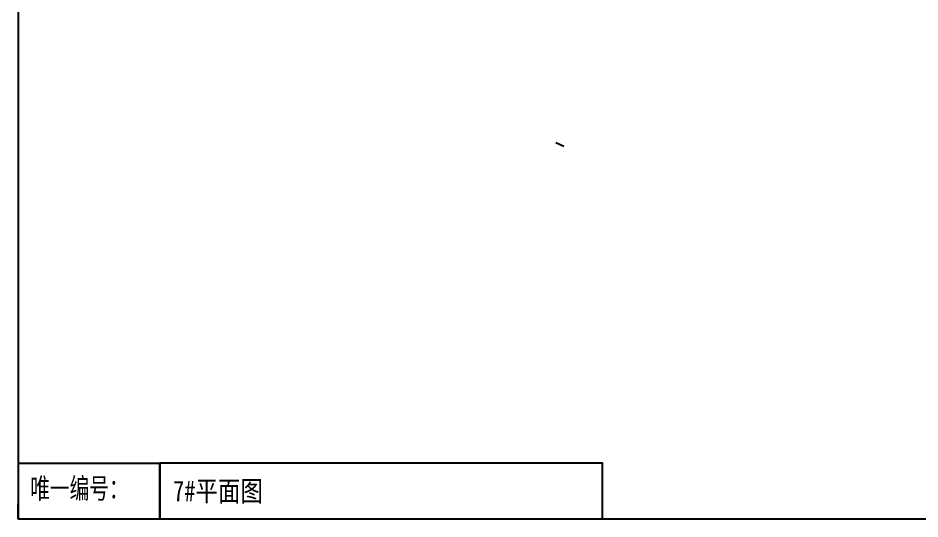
# Model space of a CAD drawing. Extents: x -624355 to 2378000, y 0 to 1700000.
# Drawn here: x 0 to 876823, y 0 to 487335 of the extents above; entities that cross this region are included whole.
import ezdxf

# ---------------------------------------------------------------- set-up
doc = ezdxf.new("R2010")
doc.units = 0
doc.header["$LTSCALE"] = 1000
doc.header["$MEASUREMENT"] = 0
doc.layers.get('0').update_dxf_attribs({"linetype": 'CONTINUOUS'})
doc.layers.add('C-XREF-SLCT', color=7, linetype='CONTINUOUS', plot=False)
doc.layers.add('unSubverify', color=51, linetype='CONTINUOUS', plot=False)
doc.styles.add('Acs', font='', dxfattribs={"width": 0.7})
doc.styles.add('TH-STYLE3', font='TSSDENG.shx', dxfattribs={"width": 0.7, "bigfont": 'TSSDCHN.shx'})
doc.styles.get('Acs').set_extended_font_data('SimSun')

# ---------------------------------------------------------------- blocks, each defined once
blk = doc.blocks.new('AcsAcadShareArea')
for points in [[(0, 0), (118900, 0), (118900, 85000), (0, 85000)], [(0, 0), (6893, 0), (6893, 2699), (0, 2699)], [(6893, 0), (28409, 0), (28409, 2708), (6893, 2708)], [(0, 733), (0, 733), (0, 0), (0, 0)]]:
    blk.add_lwpolyline(points, close=True)
at = {"insert": (597, 1991), "char_height": 1000, "width": 6073.9, "attachment_point": 1, "style": 'Acs'}
blk.add_mtext('唯一编号：', dxfattribs=at)
at = {"style": 'Acs', "width": 0.8}
blk.add_attdef('唯一编号', (7537, 861), '', height=1000, dxfattribs=at)

msp = doc.modelspace()

# ---------------------------------------------------------------- linework, layer by layer
at = {"layer": 'unSubverify'}
msp.add_line((530719, 362468), (522742, 365936), dxfattribs=at)
msp.add_lwpolyline([(530719, 362468, 18.9, 1, 1), (530719, 362416, 18.9, 1, 1), (530719, 362364, 18.9, 1, 1), (530719, 362312, 18.9, 1, 1), (530719, 362260, 18.9, 1, 1), (530719, 362253, 18.9, 1, 1), (530772, 362253, 18.9, 1, 1), (530824, 362253, 18.9, 1, 1), (530876, 362253, 18.9, 1, 1), (530928, 362253, 18.9, 1, 1), (530947, 362253, 18.9, 1, 1), (530947, 362305, 18.9, 1, 1), (530947, 362358, 18.9, 1, 1), (530947, 362410, 18.9, 1, 1), (530947, 362462, 18.9, 1, 1), (530947, 362468, 18.9, 1, 1), (530895, 362468, 18.9, 1, 1), (530843, 362468, 18.9, 1, 1), (530790, 362468, 18.9, 1, 1), (530738, 362468, 18.9, 1, 1)], format="xyseb", close=True, dxfattribs=at)

# ---------------------------------------------------------------- block references
at = {"layer": 'C-XREF-SLCT', "xscale": 20, "yscale": 20, "zscale": 20}
msp.add_blockref('AcsAcadShareArea', (0, 0), dxfattribs=at).add_auto_attribs({'唯一编号': '7#平面图'})

# ---------------------------------------------------------------- texts
at = {"layer": 'unSubverify', "insert": (522742, 365936), "char_height": 200, "width": 5000, "attachment_point": 1, "style": 'TH-STYLE3'}
msp.add_mtext('内容：这个要跟结构核对 能不能做出来^M^J操作人：宋义霞^M^J时间：2019/11/17', dxfattribs=at)

doc.saveas('drawing.dxf')
